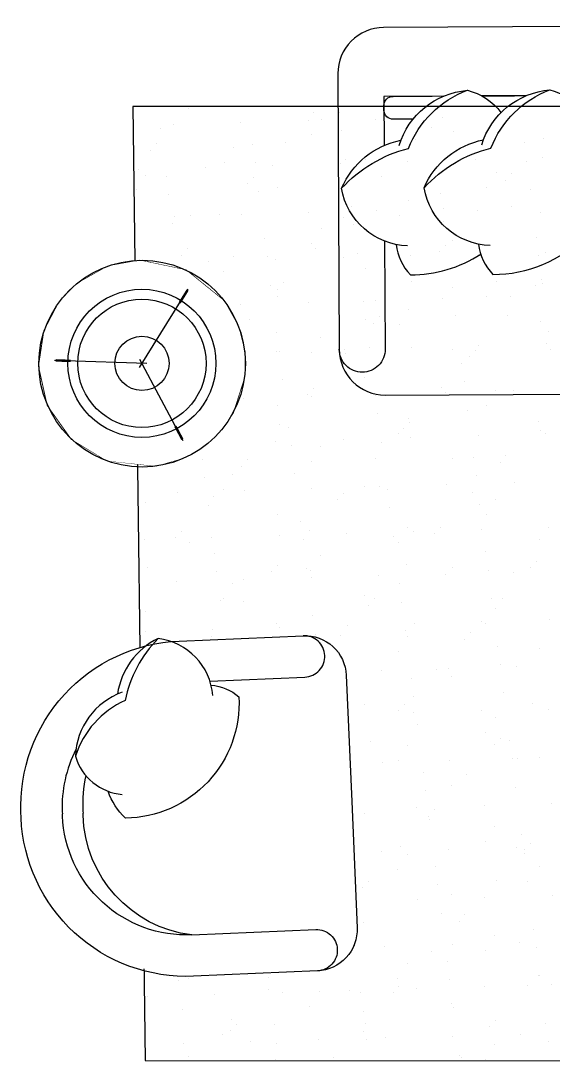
# Model space of a CAD drawing. Extents: x -678889171 to 586587, y -792238163 to 335485.
# Drawn here: x 68420 to 69580, y 64925 to 67190 of the extents above; entities that cross this region are included whole.
import ezdxf

# ---------------------------------------------------------------- set-up
doc = ezdxf.new("R2010")
doc.units = 0
doc.header["$MEASUREMENT"] = 0
doc.set_wipeout_variables(frame=1)
doc.layers.get('0').update_dxf_attribs({"color": 8})
for name, color, linetype in [('9TH-FURN$0$A-SITE-PATT', 252, 'Continuous'), ('9TH-FURN$0$I-EQPM', 252, 'Continuous'), ('9TH-FURN$0$I-FURN-FLOR', 252, 'Continuous'), ('9TH-FURN$0$I-FURN-PATT', 252, 'Continuous'), ('9TH-FURN$0$I-WIPEOUT', 252, 'Continuous')]:
    doc.layers.add(name, color=color, linetype=linetype)

msp = doc.modelspace()

# ---------------------------------------------------------------- linework, layer by layer
for p, q in [((71823.1, 67189.8, 0), (69210.2, 67175.3, 0)), ((69110.7, 67074.8, 0), (69113.6, 66474.8, 0)), ((69214.1, 66375.3, 0), (69714.1, 66377.7, 0))]:
    msp.add_line(p, q)
at = {"elevation": 0}
for points in [[(69118.7, 66825.3, -0.14773), (69264.4, 66911.9, -0.213343), (69392.8, 67038.6, -0.178662)], [(69244.2, 66918.7, -0.306663), (69392.8, 67038.6, -0.173914), (69466.1, 66989.9, -0.173914)], [(69298.5, 66826.2, -0.14773), (69444.2, 66912.8, -0.213343), (69572.5, 67039.5, -0.178662)], [(69424, 66919.6, -0.306663), (69572.5, 67039.5, -0.30633), (69670.5, 66931.1, 0.872847)], [(69341.1, 67025.9), (69210.9, 67025.3), (69211.5, 66918.5, -0.414214)], [(69274.3, 66975.6), (69231.2, 66975.4, -0.414214), (69211.1, 66995.3), (69211, 67005.3, -0.414214), (69230.9, 67025.4)], [(69230.9, 67025.4), (69316.1, 67025.8, -0.414214)], [(69417.2, 66703.8, 0.165541), (69448.4, 66637.8, 0.425989), (69727.8, 66925.6, 0.121523), (69661, 66964.8, -7.115464)], [(69262.6, 66700, -0.356772), (69118.7, 66825.3, -0.249542), (69248, 66929.8, 9.61688)], [(69442.4, 66700.8, -0.356772), (69298.5, 66826.2, -0.249542), (69427.8, 66930.7, 9.61688)], [(69212.5, 66710.2), (69213.6, 66475.3, -0.414214), (69163.9, 66425), (69163.9, 66425, -0.414214), (69113.6, 66474.8)], [(69237.4, 66702.9, 0.165541), (69268.6, 66637, 0.146641), (69421.9, 66682, 0.146641)]]:
    msp.add_lwpolyline(points, format="xyb", dxfattribs=at)
for points in [[(69520.9, 67026.8), (69424.3, 67026.3)], [(69424.3, 67026.3), (69495.9, 67026.7)]]:
    msp.add_lwpolyline(points, dxfattribs=at)
for centre, start, end in [((69210.7, 67075.3, 0), 90.2785, 180.2785), ((69213.6, 66475.3, 0), 180.2785, 270.2785)]:
    msp.add_arc(centre, 100, start, end)
at = {"layer": '9TH-FURN$0$A-SITE-PATT', "extrusion": (0, 0, -1)}
for p, q in [((68541.5, 66617.6, 0), (68609.6, 66655.9, 0)), ((68609.6, 66655.9, 0), (68678.6, 66668.5, 0)), ((68678.6, 66668.5, 0), (68779.1, 66647.5, 0)), ((68779.1, 66647.5, 0), (68863.2, 66579.7, 0)), ((68502.9, 66577, 0), (68541.5, 66617.6, 0)), ((68863.2, 66579.7, 0), (68894.2, 66523.8, 0)), ((68470.8, 66515.5, 0), (68502.9, 66577, 0)), ((68459.1, 66438.1, 0), (68470.8, 66515.5, 0)), ((68894.2, 66523.8, 0), (68907.5, 66469.6, 0)), ((68907.5, 66469.6, 0), (68907.2, 66414.9, 0)), ((68478, 66353, 0), (68459.1, 66438.1, 0)), ((68907.2, 66414.9, 0), (68882.2, 66336.9, 0)), ((68531.1, 66278.5, 0), (68478, 66353, 0)), ((68882.2, 66336.9, 0), (68856.9, 66299.5, 0)), ((68856.9, 66299.5, 0), (68824.6, 66267.9, 0)), ((68607.7, 66231.9, 0), (68531.1, 66278.5, 0)), ((68824.6, 66267.9, 0), (68778, 66239.1, 0)), ((68714, 66220.6, 0), (68607.7, 66231.9, 0)), ((68778, 66239.1, 0), (68714, 66220.6, 0))]:
    msp.add_line(p, q, dxfattribs=at)
at = {"layer": '9TH-FURN$0$I-FURN-FLOR'}
for p, q in [((71939.4, 67003, 0), (68663.6, 67003, 0)), ((68663.6, 67003, 0), (68690.5, 64926.6, 0)), ((68690.5, 64926.6, 0), (71937.1, 64925.3, 0))]:
    msp.add_line(p, q, dxfattribs=at)
at = {"layer": '9TH-FURN$0$I-FURN-PATT'}
for p, q in [((68785.8, 66998.2, 0), (68785.8, 66998.2, 0)), ((69056.5, 66990.5, 0), (69056.5, 66990.5, 0)), ((69113.6, 66990.3, 0), (69113.6, 66990.3, 0)), ((68898.9, 66967.5, 0), (68898.9, 66967.5, 0)), ((69045.8, 66971.8, 0), (69045.8, 66971.8, 0)), ((69074.4, 66975.2, 0), (69074.4, 66975.2, 0)), ((69192.6, 66976, 0), (69192.6, 66976, 0)), ((69339.5, 66980.2, 0), (69339.5, 66980.2, 0)), ((69486.3, 66984.4, 0), (69486.3, 66984.4, 0)), ((68723.7, 66954.8, 0), (68723.7, 66954.8, 0)), ((68752.1, 66963.3, 0), (68752.1, 66963.3, 0)), ((69053.8, 66943.2, 0), (69053.8, 66943.2, 0)), ((69118.7, 66950.6, 0), (69118.7, 66950.6, 0)), ((69314.9, 66958.2, 0), (69314.9, 66958.2, 0)), ((69361.8, 66949.4, 0), (69361.8, 66949.4, 0)), ((68716, 66922.6, 0), (68716, 66922.6, 0)), ((68925.3, 66920.8, 0), (68925.3, 66920.8, 0)), ((68995.5, 66924.4, 0), (68995.5, 66924.4, 0)), ((69279.1, 66930.8, 0), (69279.1, 66930.8, 0)), ((69516.4, 66924.1, 0), (69516.4, 66924.1, 0)), ((69558.6, 66932.6, 0), (69558.6, 66932.6, 0)), ((68703.1, 66908.6, 0), (68703.1, 66908.6, 0)), ((68883.4, 66914.5, 0), (68883.4, 66914.5, 0)), ((69266.2, 66916.8, 0), (69266.2, 66916.8, 0)), ((68862.8, 66882.4, 0), (68862.8, 66882.4, 0)), ((68930.4, 66881.1, 0), (68930.4, 66881.1, 0)), ((68969.1, 66875.4, 0), (68969.1, 66875.4, 0)), ((69115.9, 66879.6, 0), (69115.9, 66879.6, 0)), ((69126.6, 66888.6, 0), (69126.6, 66888.6, 0)), ((69170.7, 66888.6, 0), (69170.7, 66888.6, 0)), ((69262.8, 66883.8, 0), (69262.8, 66883.8, 0)), ((69409.6, 66888, 0), (69409.6, 66888, 0)), ((69521.5, 66884.4, 0), (69521.5, 66884.4, 0)), ((69556.4, 66892.2, 0), (69556.4, 66892.2, 0)), ((68675.4, 66866.9, 0), (68675.4, 66866.9, 0)), ((68692.3, 66853.7, 0), (68692.3, 66853.7, 0)), ((68737, 66851.3, 0), (68737, 66851.3, 0)), ((68822.2, 66871.1, 0), (68822.2, 66871.1, 0)), ((69328.1, 66854.6, 0), (69328.1, 66854.6, 0)), ((69456, 66859.5, 0), (69456, 66859.5, 0)), ((69488.8, 66857.1, 0), (69488.8, 66857.1, 0)), ((68912.8, 66834.9, 0), (68912.8, 66834.9, 0)), ((68925.7, 66848.9, 0), (68925.7, 66848.9, 0)), ((69205.2, 66850.7, 0), (69205.2, 66850.7, 0)), ((69475.9, 66843.1, 0), (69475.9, 66843.1, 0)), ((68671.7, 66821.6, 0), (68671.7, 66821.6, 0)), ((68742, 66811.6, 0), (68742, 66811.6, 0)), ((68938.3, 66819.1, 0), (68938.3, 66819.1, 0)), ((68979.7, 66827.8, 0), (68979.7, 66827.8, 0)), ((69333.2, 66814.9, 0), (69333.2, 66814.9, 0)), ((69435.4, 66827.5, 0), (69435.4, 66827.5, 0)), ((69529.4, 66822.5, 0), (69529.4, 66822.5, 0)), ((69139.8, 66785.1, 0), (69139.8, 66785.1, 0)), ((69265, 66798.7, 0), (69265, 66798.7, 0)), ((69488.1, 66784.9, 0), (69488.1, 66784.9, 0)), ((68753.8, 66763.8, 0), (68753.8, 66763.8, 0)), ((68788.6, 66767, 0), (68788.6, 66767, 0)), ((68851.8, 66768.8, 0), (68851.8, 66768.8, 0)), ((68900.7, 66768.1, 0), (68900.7, 66768.1, 0)), ((69047.5, 66772.3, 0), (69047.5, 66772.3, 0)), ((69122.5, 66761.2, 0), (69122.5, 66761.2, 0)), ((69135.4, 66775.2, 0), (69135.4, 66775.2, 0)), ((69194.4, 66776.5, 0), (69194.4, 66776.5, 0)), ((69244.4, 66766.7, 0), (69244.4, 66766.7, 0)), ((69341.2, 66780.7, 0), (69341.2, 66780.7, 0)), ((69414.9, 66777, 0), (69414.9, 66777, 0)), ((69552.3, 66772.9, 0), (69552.3, 66772.9, 0)), ((68749.9, 66749.6, 0), (68749.9, 66749.6, 0)), ((69073.9, 66737.9, 0), (69073.9, 66737.9, 0)), ((69144.9, 66745.4, 0), (69144.9, 66745.4, 0)), ((69341.1, 66752.9, 0), (69341.1, 66752.9, 0)), ((68951.5, 66715.6, 0), (68951.5, 66715.6, 0)), ((69542.6, 66718.9, 0), (69542.6, 66718.9, 0)), ((68782, 66693.3, 0), (68782, 66693.3, 0)), ((69053.3, 66705.9, 0), (69053.3, 66705.9, 0)), ((69061.5, 66695.1, 0), (69061.5, 66695.1, 0)), ((69345.1, 66701.4, 0), (69345.1, 66701.4, 0)), ((69361.3, 66712.1, 0), (69361.3, 66712.1, 0)), ((68769, 66679.3, 0), (68769, 66679.3, 0)), ((68882.9, 66677.2, 0), (68882.9, 66677.2, 0)), ((68956.5, 66675.9, 0), (68956.5, 66675.9, 0)), ((69122.5, 66673.8, 0), (69122.5, 66673.8, 0)), ((69152.8, 66683.4, 0), (69152.8, 66683.4, 0)), ((69269.4, 66678, 0), (69269.4, 66678, 0)), ((69332.2, 66687.5, 0), (69332.2, 66687.5, 0)), ((69416.2, 66682.2, 0), (69416.2, 66682.2, 0)), ((69547.7, 66679.2, 0), (69547.7, 66679.2, 0)), ((69563, 66686.4, 0), (69563, 66686.4, 0)), ((68682, 66661.1, 0), (68682, 66661.1, 0)), ((68828.8, 66665.3, 0), (68828.8, 66665.3, 0)), ((68975.7, 66669.5, 0), (68975.7, 66669.5, 0)), ((69170.2, 66651.3, 0), (69170.2, 66651.3, 0)), ((69354.3, 66649.4, 0), (69354.3, 66649.4, 0)), ((68763.2, 66646.1, 0), (68763.2, 66646.1, 0)), ((68862.3, 66645.1, 0), (68862.3, 66645.1, 0)), ((69554.8, 66627.7, 0), (69554.8, 66627.7, 0)), ((68691.8, 66616.4, 0), (68691.8, 66616.4, 0)), ((68708, 66613.2, 0), (68708, 66613.2, 0)), ((68768.2, 66606.4, 0), (68768.2, 66606.4, 0)), ((68964.5, 66613.9, 0), (68964.5, 66613.9, 0)), ((68978.7, 66605.6, 0), (68978.7, 66605.6, 0)), ((68991.7, 66619.6, 0), (68991.7, 66619.6, 0)), ((69271.2, 66621.4, 0), (69271.2, 66621.4, 0)), ((69359.4, 66609.7, 0), (69359.4, 66609.7, 0)), ((69455.5, 66622.2, 0), (69455.5, 66622.2, 0)), ((69541.9, 66613.7, 0), (69541.9, 66613.7, 0)), ((69555.6, 66617.2, 0), (69555.6, 66617.2, 0)), ((68671.2, 66584.3, 0), (68671.2, 66584.3, 0)), ((68979.2, 66590.5, 0), (68979.2, 66590.5, 0)), ((69166, 66579.9, 0), (69166, 66579.9, 0)), ((69192.7, 66581.6, 0), (69192.7, 66581.6, 0)), ((69339.5, 66585.8, 0), (69339.5, 66585.8, 0)), ((69434.9, 66590.2, 0), (69434.9, 66590.2, 0)), ((69486.3, 66590, 0), (69486.3, 66590, 0)), ((68752.1, 66568.9, 0), (68752.1, 66568.9, 0)), ((68899, 66573.1, 0), (68899, 66573.1, 0)), ((69045.8, 66577.4, 0), (69045.8, 66577.4, 0)), ((69264.5, 66561.4, 0), (69264.5, 66561.4, 0)), ((68776.1, 66544.4, 0), (68776.1, 66544.4, 0)), ((68917.7, 66539.5, 0), (68917.7, 66539.5, 0)), ((69171.1, 66540.2, 0), (69171.1, 66540.2, 0)), ((69201.4, 66545.8, 0), (69201.4, 66545.8, 0)), ((69367.3, 66547.7, 0), (69367.3, 66547.7, 0)), ((69480.9, 66547.7, 0), (69480.9, 66547.7, 0)), ((69551.8, 66535.6, 0), (69551.8, 66535.6, 0)), ((68788.1, 66529.7, 0), (68788.1, 66529.7, 0)), ((69188.5, 66531.8, 0), (69188.5, 66531.8, 0)), ((69243.9, 66529.4, 0), (69243.9, 66529.4, 0)), ((69568.8, 66513.7, 0), (69568.8, 66513.7, 0)), ((68977.7, 66510.4, 0), (68977.7, 66510.4, 0)), ((69073.4, 66500.6, 0), (69073.4, 66500.6, 0)), ((68830.6, 66465.8, 0), (68830.6, 66465.8, 0)), ((68977.4, 66470.1, 0), (68977.4, 66470.1, 0)), ((68982.7, 66470.7, 0), (68982.7, 66470.7, 0)), ((69052.8, 66468.6, 0), (69052.8, 66468.6, 0)), ((69124.3, 66474.3, 0), (69124.3, 66474.3, 0)), ((69127.4, 66465.8, 0), (69127.4, 66465.8, 0)), ((69179, 66478.2, 0), (69179, 66478.2, 0)), ((69271.1, 66478.5, 0), (69271.1, 66478.5, 0)), ((69360.8, 66474.8, 0), (69360.8, 66474.8, 0)), ((69411.1, 66472.1, 0), (69411.1, 66472.1, 0)), ((69418, 66482.7, 0), (69418, 66482.7, 0)), ((69564.8, 66486.9, 0), (69564.8, 66486.9, 0)), ((69573.9, 66474, 0), (69573.9, 66474, 0)), ((68683.7, 66461.6, 0), (68683.7, 66461.6, 0)), ((68835, 66449.9, 0), (68835, 66449.9, 0)), ((68847.9, 66463.9, 0), (68847.9, 66463.9, 0)), ((69380.5, 66444.2, 0), (69380.5, 66444.2, 0)), ((69398.2, 66458.1, 0), (69398.2, 66458.1, 0)), ((68789.3, 66440.9, 0), (68789.3, 66440.9, 0)), ((68882.3, 66439.9, 0), (68882.3, 66439.9, 0)), ((68794.4, 66401.2, 0), (68794.4, 66401.2, 0)), ((68861.7, 66407.8, 0), (68861.7, 66407.8, 0)), ((68990.6, 66408.7, 0), (68990.6, 66408.7, 0)), ((69169.7, 66414, 0), (69169.7, 66414, 0)), ((69385.6, 66404.5, 0), (69385.6, 66404.5, 0)), ((68691.3, 66379.1, 0), (68691.3, 66379.1, 0)), ((68774, 66383.9, 0), (68774, 66383.9, 0)), ((69044.7, 66376.2, 0), (69044.7, 66376.2, 0)), ((69057.6, 66390.2, 0), (69057.6, 66390.2, 0)), ((69199.3, 66375.7, 0), (69199.3, 66375.7, 0)), ((69337.1, 66392.1, 0), (69337.1, 66392.1, 0)), ((69346.1, 66380, 0), (69346.1, 66380, 0)), ((69455, 66384.9, 0), (69455, 66384.9, 0)), ((69492.9, 66384.2, 0), (69492.9, 66384.2, 0)), ((68758.7, 66363.1, 0), (68758.7, 66363.1, 0)), ((68905.6, 66367.3, 0), (68905.6, 66367.3, 0)), ((68978.6, 66353.2, 0), (68978.6, 66353.2, 0)), ((69052.4, 66371.5, 0), (69052.4, 66371.5, 0)), ((69192.2, 66374.7, 0), (69192.2, 66374.7, 0)), ((69434.4, 66352.9, 0), (69434.4, 66352.9, 0)), ((68802.3, 66339.2, 0), (68802.3, 66339.2, 0)), ((69197.2, 66335, 0), (69197.2, 66335, 0)), ((69393.5, 66342.5, 0), (69393.5, 66342.5, 0)), ((68704.2, 66308.3, 0), (68704.2, 66308.3, 0)), ((68983.7, 66310.2, 0), (68983.7, 66310.2, 0)), ((69263.9, 66324.1, 0), (69263.9, 66324.1, 0)), ((69267.3, 66316.5, 0), (69267.3, 66316.5, 0)), ((69546.8, 66318.4, 0), (69546.8, 66318.4, 0)), ((68691.3, 66294.3, 0), (68691.3, 66294.3, 0)), ((68787.6, 66292.4, 0), (68787.6, 66292.4, 0)), ((69003.9, 66305.1, 0), (69003.9, 66305.1, 0)), ((69243.3, 66292.1, 0), (69243.3, 66292.1, 0)), ((69254.4, 66302.5, 0), (69254.4, 66302.5, 0)), ((69416.2, 66287.8, 0), (69416.2, 66287.8, 0)), ((69551.3, 66298.3, 0), (69551.3, 66298.3, 0)), ((69563.1, 66292, 0), (69563.1, 66292, 0)), ((68682, 66266.7, 0), (68682, 66266.7, 0)), ((68828.9, 66270.9, 0), (68828.9, 66270.9, 0)), ((68975.7, 66275.1, 0), (68975.7, 66275.1, 0)), ((69008.9, 66265.5, 0), (69008.9, 66265.5, 0)), ((69072.9, 66263.3, 0), (69072.9, 66263.3, 0)), ((69122.6, 66279.4, 0), (69122.6, 66279.4, 0)), ((69205.2, 66273, 0), (69205.2, 66273, 0)), ((69269.4, 66283.6, 0), (69269.4, 66283.6, 0)), ((69477, 66242.8, 0), (69477, 66242.8, 0)), ((68815.5, 66235.6, 0), (68815.5, 66235.6, 0)), ((68901, 66220.6, 0), (68901, 66220.6, 0)), ((68913.9, 66234.6, 0), (68913.9, 66234.6, 0)), ((69052.3, 66231.3, 0), (69052.3, 66231.3, 0)), ((69193.4, 66236.5, 0), (69193.4, 66236.5, 0)), ((69360.2, 66237.5, 0), (69360.2, 66237.5, 0)), ((69406.7, 66238.9, 0), (69406.7, 66238.9, 0)), ((69464.1, 66228.8, 0), (69464.1, 66228.8, 0)), ((68820.6, 66196, 0), (68820.6, 66196, 0)), ((68881.8, 66202.6, 0), (68881.8, 66202.6, 0)), ((69016.8, 66203.5, 0), (69016.8, 66203.5, 0)), ((69411.8, 66199.3, 0), (69411.8, 66199.3, 0)), ((69054.2, 66172.1, 0), (69054.2, 66172.1, 0)), ((69169.2, 66176.7, 0), (69169.2, 66176.7, 0)), ((69201, 66176.3, 0), (69201, 66176.3, 0)), ((69347.9, 66180.5, 0), (69347.9, 66180.5, 0)), ((69494.7, 66184.7, 0), (69494.7, 66184.7, 0)), ((68760.5, 66163.6, 0), (68760.5, 66163.6, 0)), ((68840, 66154.6, 0), (68840, 66154.6, 0)), ((68861.2, 66170.5, 0), (68861.2, 66170.5, 0)), ((68907.3, 66167.8, 0), (68907.3, 66167.8, 0)), ((69123.6, 66160.9, 0), (69123.6, 66160.9, 0)), ((69218.4, 66169.4, 0), (69218.4, 66169.4, 0)), ((69403.1, 66162.7, 0), (69403.1, 66162.7, 0)), ((68690.8, 66141.8, 0), (68690.8, 66141.8, 0)), ((68828.5, 66134, 0), (68828.5, 66134, 0)), ((69110.7, 66146.9, 0), (69110.7, 66146.9, 0)), ((69223.4, 66129.8, 0), (69223.4, 66129.8, 0)), ((69419.7, 66137.3, 0), (69419.7, 66137.3, 0)), ((69454.5, 66147.6, 0), (69454.5, 66147.6, 0)), ((68978.1, 66115.9, 0), (68978.1, 66115.9, 0)), ((69433.9, 66115.6, 0), (69433.9, 66115.6, 0)), ((69030, 66099.9, 0), (69030, 66099.9, 0)), ((69049.7, 66080.8, 0), (69049.7, 66080.8, 0)), ((69263.4, 66086.8, 0), (69263.4, 66086.8, 0)), ((69333.3, 66087.2, 0), (69333.3, 66087.2, 0)), ((69422.8, 66082, 0), (69422.8, 66082, 0)), ((69569.7, 66086.2, 0), (69569.7, 66086.2, 0)), ((68688.6, 66060.9, 0), (68688.6, 66060.9, 0)), ((68757.3, 66065, 0), (68757.3, 66065, 0)), ((68770.2, 66079, 0), (68770.2, 66079, 0)), ((68835.5, 66065.1, 0), (68835.5, 66065.1, 0)), ((68982.3, 66069.3, 0), (68982.3, 66069.3, 0)), ((69035.1, 66060.2, 0), (69035.1, 66060.2, 0)), ((69129.2, 66073.5, 0), (69129.2, 66073.5, 0)), ((69231.3, 66067.8, 0), (69231.3, 66067.8, 0)), ((69276, 66077.7, 0), (69276, 66077.7, 0)), ((69320.4, 66073.2, 0), (69320.4, 66073.2, 0)), ((69550.8, 66061, 0), (69550.8, 66061, 0)), ((68787.1, 66055.1, 0), (68787.1, 66055.1, 0)), ((69242.8, 66054.8, 0), (69242.8, 66054.8, 0)), ((68841.7, 66030.4, 0), (68841.7, 66030.4, 0)), ((69072.4, 66026.1, 0), (69072.4, 66026.1, 0)), ((69432.9, 66033.7, 0), (69432.9, 66033.7, 0)), ((69543, 66013.5, 0), (69543, 66013.5, 0)), ((68696.2, 65998.9, 0), (68696.2, 65998.9, 0)), ((68846.8, 65990.7, 0), (68846.8, 65990.7, 0)), ((68967, 65991.3, 0), (68967, 65991.3, 0)), ((68979.9, 66005.3, 0), (68979.9, 66005.3, 0)), ((69043, 65998.3, 0), (69043, 65998.3, 0)), ((69051.8, 65994, 0), (69051.8, 65994, 0)), ((69259.4, 66007.1, 0), (69259.4, 66007.1, 0)), ((69359.7, 66000.2, 0), (69359.7, 66000.2, 0)), ((69437.9, 65994, 0), (69437.9, 65994, 0)), ((69530.1, 65999.5, 0), (69530.1, 65999.5, 0)), ((68758.8, 65968.7, 0), (68758.8, 65968.7, 0)), ((68905.6, 65972.9, 0), (68905.6, 65972.9, 0)), ((69052.5, 65977.1, 0), (69052.5, 65977.1, 0)), ((69199.3, 65981.4, 0), (69199.3, 65981.4, 0)), ((69346.2, 65985.6, 0), (69346.2, 65985.6, 0)), ((69493, 65989.8, 0), (69493, 65989.8, 0)), ((68881.3, 65965.3, 0), (68881.3, 65965.3, 0)), ((69244.6, 65964.2, 0), (69244.6, 65964.2, 0)), ((68854.7, 65928.8, 0), (68854.7, 65928.8, 0)), ((68860.7, 65933.2, 0), (68860.7, 65933.2, 0)), ((68905.9, 65925.2, 0), (68905.9, 65925.2, 0)), ((69168.7, 65939.4, 0), (69168.7, 65939.4, 0)), ((69189.6, 65931.6, 0), (69189.6, 65931.6, 0)), ((69249.6, 65924.5, 0), (69249.6, 65924.5, 0)), ((69445.9, 65932.1, 0), (69445.9, 65932.1, 0)), ((69469.1, 65933.4, 0), (69469.1, 65933.4, 0)), ((68690.3, 65904.5, 0), (68690.3, 65904.5, 0)), ((69176.7, 65917.6, 0), (69176.7, 65917.6, 0)), ((69454, 65910.3, 0), (69454, 65910.3, 0)), ((68977.6, 65878.6, 0), (68977.6, 65878.6, 0)), ((69056.2, 65894.7, 0), (69056.2, 65894.7, 0)), ((69277.8, 65878.3, 0), (69277.8, 65878.3, 0)), ((69424.6, 65882.5, 0), (69424.6, 65882.5, 0)), ((69433.4, 65878.3, 0), (69433.4, 65878.3, 0)), ((69571.4, 65886.7, 0), (69571.4, 65886.7, 0)), ((68690.4, 65861.4, 0), (68690.4, 65861.4, 0)), ((68837.2, 65865.6, 0), (68837.2, 65865.6, 0)), ((68984.1, 65869.8, 0), (68984.1, 65869.8, 0)), ((69061.3, 65855, 0), (69061.3, 65855, 0)), ((69130.9, 65874.1, 0), (69130.9, 65874.1, 0)), ((69257.5, 65862.6, 0), (69257.5, 65862.6, 0)), ((69399.3, 65857.8, 0), (69399.3, 65857.8, 0)), ((68823.2, 65835.7, 0), (68823.2, 65835.7, 0)), ((68836.2, 65849.7, 0), (68836.2, 65849.7, 0)), ((69115.7, 65851.5, 0), (69115.7, 65851.5, 0)), ((69262.9, 65849.5, 0), (69262.9, 65849.5, 0)), ((69386.4, 65843.8, 0), (69386.4, 65843.8, 0)), ((68786.6, 65817.8, 0), (68786.6, 65817.8, 0)), ((68867.9, 65825.2, 0), (68867.9, 65825.2, 0)), ((69242.3, 65817.5, 0), (69242.3, 65817.5, 0)), ((69459.1, 65828.5, 0), (69459.1, 65828.5, 0)), ((69550.3, 65823.7, 0), (69550.3, 65823.7, 0)), ((69069.2, 65793, 0), (69069.2, 65793, 0)), ((69071.9, 65788.8, 0), (69071.9, 65788.8, 0)), ((69464.1, 65788.8, 0), (69464.1, 65788.8, 0)), ((68762.2, 65769.6, 0), (68762.2, 65769.6, 0)), ((68873, 65785.5, 0), (68873, 65785.5, 0)), ((68912.2, 65767.1, 0), (68912.2, 65767.1, 0)), ((69045.9, 65775.9, 0), (69045.9, 65775.9, 0)), ((69059.1, 65771.3, 0), (69059.1, 65771.3, 0)), ((69205.9, 65775.5, 0), (69205.9, 65775.5, 0)), ((69325.4, 65777.8, 0), (69325.4, 65777.8, 0)), ((69352.8, 65779.7, 0), (69352.8, 65779.7, 0)), ((69499.6, 65784, 0), (69499.6, 65784, 0)), ((68765.4, 65762.9, 0), (68765.4, 65762.9, 0)), ((69032.9, 65762, 0), (69032.9, 65762, 0)), ((69051.3, 65756.7, 0), (69051.3, 65756.7, 0)), ((69270.8, 65759, 0), (69270.8, 65759, 0)), ((69359.2, 65762.9, 0), (69359.2, 65762.9, 0)), ((68880.8, 65728, 0), (68880.8, 65728, 0)), ((68880.9, 65723.5, 0), (68880.9, 65723.5, 0)), ((69275.8, 65719.3, 0), (69275.8, 65719.3, 0)), ((69472, 65726.8, 0), (69472, 65726.8, 0)), ((68684.7, 65716, 0), (68684.7, 65716, 0)), ((68860.2, 65695.9, 0), (68860.2, 65695.9, 0)), ((68971.9, 65695.9, 0), (68971.9, 65695.9, 0)), ((69168.2, 65702.1, 0), (69168.2, 65702.1, 0)), ((69255.6, 65702.2, 0), (69255.6, 65702.2, 0)), ((69535.1, 65704.1, 0), (69535.1, 65704.1, 0)), ((68692.4, 65694, 0), (68692.4, 65694, 0)), ((68982.4, 65674.9, 0), (68982.4, 65674.9, 0)), ((69082.4, 65689.5, 0), (69082.4, 65689.5, 0)), ((69129.2, 65679.1, 0), (69129.2, 65679.1, 0)), ((69242.6, 65688.2, 0), (69242.6, 65688.2, 0)), ((69276.1, 65683.4, 0), (69276.1, 65683.4, 0)), ((69422.9, 65687.6, 0), (69422.9, 65687.6, 0)), ((69569.7, 65691.8, 0), (69569.7, 65691.8, 0)), ((68688.7, 65666.5, 0), (68688.7, 65666.5, 0)), ((68689.8, 65667.2, 0), (68689.8, 65667.2, 0)), ((68692.6, 65654, 0), (68692.6, 65654, 0)), ((68835.5, 65670.7, 0), (68835.5, 65670.7, 0)), ((69283.7, 65657.3, 0), (69283.7, 65657.3, 0)), ((69453.5, 65673, 0), (69453.5, 65673, 0)), ((68977.1, 65641.3, 0), (68977.1, 65641.3, 0)), ((69087.5, 65649.8, 0), (69087.5, 65649.8, 0)), ((69432.9, 65641, 0), (69432.9, 65641, 0)), ((69465.3, 65628.5, 0), (69465.3, 65628.5, 0)), ((68889.2, 65606.3, 0), (68889.2, 65606.3, 0)), ((68894.1, 65620, 0), (68894.1, 65620, 0)), ((68902.1, 65620.3, 0), (68902.1, 65620.3, 0)), ((69181.6, 65622.2, 0), (69181.6, 65622.2, 0)), ((69262.4, 65612.2, 0), (69262.4, 65612.2, 0)), ((69452.3, 65614.5, 0), (69452.3, 65614.5, 0)), ((69485.3, 65623.3, 0), (69485.3, 65623.3, 0)), ((69095.4, 65587.8, 0), (69095.4, 65587.8, 0)), ((69490.3, 65583.6, 0), (69490.3, 65583.6, 0)), ((69501.3, 65584.5, 0), (69501.3, 65584.5, 0)), ((69549.8, 65586.4, 0), (69549.8, 65586.4, 0)), ((68767.1, 65563.4, 0), (68767.1, 65563.4, 0)), ((68786.1, 65580.5, 0), (68786.1, 65580.5, 0)), ((68899.2, 65580.3, 0), (68899.2, 65580.3, 0)), ((68914, 65567.6, 0), (68914, 65567.6, 0)), ((69060.8, 65571.8, 0), (69060.8, 65571.8, 0)), ((69207.7, 65576.1, 0), (69207.7, 65576.1, 0)), ((69241.8, 65580.2, 0), (69241.8, 65580.2, 0)), ((69354.5, 65580.3, 0), (69354.5, 65580.3, 0)), ((68705.8, 65550.5, 0), (68705.8, 65550.5, 0)), ((68828.2, 65540.3, 0), (68828.2, 65540.3, 0)), ((69071.4, 65551.5, 0), (69071.4, 65551.5, 0)), ((69111.8, 65546.6, 0), (69111.8, 65546.6, 0)), ((69296.9, 65553.8, 0), (69296.9, 65553.8, 0)), ((69391.3, 65548.5, 0), (69391.3, 65548.5, 0)), ((68907.1, 65518.3, 0), (68907.1, 65518.3, 0)), ((69050.8, 65519.4, 0), (69050.8, 65519.4, 0)), ((69098.9, 65532.6, 0), (69098.9, 65532.6, 0)), ((69358.7, 65525.6, 0), (69358.7, 65525.6, 0)), ((69498.2, 65521.6, 0), (69498.2, 65521.6, 0)), ((68710.9, 65510.8, 0), (68710.9, 65510.8, 0)), ((69302, 65514.1, 0), (69302, 65514.1, 0)), ((68880.3, 65490.7, 0), (68880.3, 65490.7, 0)), ((69108.6, 65484.3, 0), (69108.6, 65484.3, 0)), ((69135.8, 65473.3, 0), (69135.8, 65473.3, 0)), ((69282.7, 65477.5, 0), (69282.7, 65477.5, 0)), ((69321.5, 65472.9, 0), (69321.5, 65472.9, 0)), ((69429.5, 65481.7, 0), (69429.5, 65481.7, 0)), ((69576.3, 65486, 0), (69576.3, 65486, 0)), ((68695.3, 65460.6, 0), (68695.3, 65460.6, 0)), ((68718.8, 65448.8, 0), (68718.8, 65448.8, 0)), ((68745.5, 65450.7, 0), (68745.5, 65450.7, 0)), ((68758.4, 65464.7, 0), (68758.4, 65464.7, 0)), ((68842.1, 65464.9, 0), (68842.1, 65464.9, 0)), ((68859.7, 65458.6, 0), (68859.7, 65458.6, 0)), ((68989, 65469.1, 0), (68989, 65469.1, 0)), ((69037.9, 65466.6, 0), (69037.9, 65466.6, 0)), ((69167.7, 65464.8, 0), (69167.7, 65464.8, 0)), ((69308.6, 65458.9, 0), (69308.6, 65458.9, 0)), ((69309.9, 65452.1, 0), (69309.9, 65452.1, 0)), ((68689.3, 65429.9, 0), (68689.3, 65429.9, 0)), ((69113.7, 65444.6, 0), (69113.7, 65444.6, 0)), ((69453, 65435.7, 0), (69453, 65435.7, 0)), ((68920.3, 65414.8, 0), (68920.3, 65414.8, 0)), ((68976.6, 65404, 0), (68976.6, 65404, 0)), ((69432.4, 65403.7, 0), (69432.4, 65403.7, 0)), ((69511.5, 65418.1, 0), (69511.5, 65418.1, 0)), ((68968.1, 65391, 0), (68968.1, 65391, 0)), ((69121.6, 65382.6, 0), (69121.6, 65382.6, 0)), ((69206, 65381.1, 0), (69206, 65381.1, 0)), ((69247.6, 65392.9, 0), (69247.6, 65392.9, 0)), ((69352.8, 65385.3, 0), (69352.8, 65385.3, 0)), ((69499.6, 65389.6, 0), (69499.6, 65389.6, 0)), ((69518.3, 65385.2, 0), (69518.3, 65385.2, 0)), ((69531.2, 65399.2, 0), (69531.2, 65399.2, 0)), ((68765.4, 65368.5, 0), (68765.4, 65368.5, 0)), ((68912.3, 65372.7, 0), (68912.3, 65372.7, 0)), ((68925.4, 65375.1, 0), (68925.4, 65375.1, 0)), ((68955.2, 65377, 0), (68955.2, 65377, 0)), ((69059.1, 65376.9, 0), (69059.1, 65376.9, 0)), ((69261.9, 65374.9, 0), (69261.9, 65374.9, 0)), ((69516.5, 65378.4, 0), (69516.5, 65378.4, 0)), ((68732, 65345.3, 0), (68732, 65345.3, 0)), ((68785.6, 65343.2, 0), (68785.6, 65343.2, 0)), ((69241.3, 65342.9, 0), (69241.3, 65342.9, 0)), ((69323.1, 65348.6, 0), (69323.1, 65348.6, 0)), ((69549.3, 65349.1, 0), (69549.3, 65349.1, 0)), ((68894.2, 65311, 0), (68894.2, 65311, 0)), ((68933.3, 65313.1, 0), (68933.3, 65313.1, 0)), ((69070.9, 65314.2, 0), (69070.9, 65314.2, 0)), ((69177.8, 65317.3, 0), (69177.8, 65317.3, 0)), ((69457.3, 65319.1, 0), (69457.3, 65319.1, 0)), ((69524.4, 65316.4, 0), (69524.4, 65316.4, 0)), ((68737, 65305.6, 0), (68737, 65305.6, 0)), ((69164.9, 65303.3, 0), (69164.9, 65303.3, 0)), ((69328.2, 65308.9, 0), (69328.2, 65308.9, 0)), ((69358.2, 65288.3, 0), (69358.2, 65288.3, 0)), ((68990.7, 65269.6, 0), (68990.7, 65269.6, 0)), ((69050.3, 65282.1, 0), (69050.3, 65282.1, 0)), ((69134.8, 65279.1, 0), (69134.8, 65279.1, 0)), ((69137.6, 65273.8, 0), (69137.6, 65273.8, 0)), ((69284.4, 65278, 0), (69284.4, 65278, 0)), ((69431.2, 65282.3, 0), (69431.2, 65282.3, 0)), ((69578.1, 65286.5, 0), (69578.1, 65286.5, 0)), ((68697, 65261.2, 0), (68697, 65261.2, 0)), ((68745, 65243.6, 0), (68745, 65243.6, 0)), ((68843.9, 65265.4, 0), (68843.9, 65265.4, 0)), ((68879.8, 65253.4, 0), (68879.8, 65253.4, 0)), ((69336.1, 65246.9, 0), (69336.1, 65246.9, 0)), ((69387.5, 65243.6, 0), (69387.5, 65243.6, 0)), ((68811.4, 65221.4, 0), (68811.4, 65221.4, 0)), ((68824.4, 65235.4, 0), (68824.4, 65235.4, 0)), ((68859.2, 65221.3, 0), (68859.2, 65221.3, 0)), ((69103.9, 65237.2, 0), (69103.9, 65237.2, 0)), ((69139.9, 65239.4, 0), (69139.9, 65239.4, 0)), ((69167.2, 65227.5, 0), (69167.2, 65227.5, 0)), ((69374.6, 65229.6, 0), (69374.6, 65229.6, 0)), ((68946.5, 65209.5, 0), (68946.5, 65209.5, 0)), ((69452.5, 65198.4, 0), (69452.5, 65198.4, 0)), ((69537.6, 65212.9, 0), (69537.6, 65212.9, 0)), ((68688.7, 65192.6, 0), (68688.7, 65192.6, 0)), ((69147.8, 65177.4, 0), (69147.8, 65177.4, 0)), ((69212.6, 65175.3, 0), (69212.6, 65175.3, 0)), ((69359.4, 65179.5, 0), (69359.4, 65179.5, 0)), ((69506.2, 65183.7, 0), (69506.2, 65183.7, 0)), ((68750.4, 65155.3, 0), (68750.4, 65155.3, 0)), ((68772, 65162.6, 0), (68772, 65162.6, 0)), ((68918.9, 65166.9, 0), (68918.9, 65166.9, 0)), ((68951.6, 65169.9, 0), (68951.6, 65169.9, 0)), ((68976.1, 65166.7, 0), (68976.1, 65166.7, 0)), ((69034.1, 65161.7, 0), (69034.1, 65161.7, 0)), ((69065.7, 65171.1, 0), (69065.7, 65171.1, 0)), ((69313.6, 65163.5, 0), (69313.6, 65163.5, 0)), ((69431.9, 65166.4, 0), (69431.9, 65166.4, 0)), ((69542.7, 65173.2, 0), (69542.7, 65173.2, 0)), ((68758.2, 65140, 0), (68758.2, 65140, 0)), ((69021.1, 65147.7, 0), (69021.1, 65147.7, 0)), ((69261.4, 65137.6, 0), (69261.4, 65137.6, 0)), ((69349.3, 65143.3, 0), (69349.3, 65143.3, 0)), ((68959.5, 65107.9, 0), (68959.5, 65107.9, 0)), ((69548.8, 65111.8, 0), (69548.8, 65111.8, 0)), ((69550.6, 65111.2, 0), (69550.6, 65111.2, 0)), ((68763.2, 65100.4, 0), (68763.2, 65100.4, 0)), ((68785, 65105.9, 0), (68785, 65105.9, 0)), ((69240.8, 65105.6, 0), (69240.8, 65105.6, 0)), ((69243.8, 65088, 0), (69243.8, 65088, 0)), ((69354.4, 65103.7, 0), (69354.4, 65103.7, 0)), ((69429.5, 65087.3, 0), (69429.5, 65087.3, 0)), ((69523.3, 65089.8, 0), (69523.3, 65089.8, 0)), ((69576.4, 65091.6, 0), (69576.4, 65091.6, 0)), ((68695.3, 65066.3, 0), (68695.3, 65066.3, 0)), ((68842.2, 65070.5, 0), (68842.2, 65070.5, 0)), ((68960.1, 65081.6, 0), (68960.1, 65081.6, 0)), ((68989, 65074.7, 0), (68989, 65074.7, 0)), ((69070.3, 65076.9, 0), (69070.3, 65076.9, 0)), ((69135.9, 65078.9, 0), (69135.9, 65078.9, 0)), ((69161, 65073.8, 0), (69161, 65073.8, 0)), ((69230.8, 65074, 0), (69230.8, 65074, 0)), ((69282.7, 65083.1, 0), (69282.7, 65083.1, 0)), ((69049.7, 65044.8, 0), (69049.7, 65044.8, 0)), ((69357.7, 65051, 0), (69357.7, 65051, 0)), ((69362.3, 65041.7, 0), (69362.3, 65041.7, 0)), ((68771.1, 65038.4, 0), (68771.1, 65038.4, 0)), ((69166.1, 65034.2, 0), (69166.1, 65034.2, 0)), ((68879.3, 65016.1, 0), (68879.3, 65016.1, 0)), ((68890.3, 65006.1, 0), (68890.3, 65006.1, 0)), ((68972.7, 65004.3, 0), (68972.7, 65004.3, 0)), ((69169.8, 65007.9, 0), (69169.8, 65007.9, 0)), ((69440.5, 65000.2, 0), (69440.5, 65000.2, 0)), ((69453.5, 65014.2, 0), (69453.5, 65014.2, 0)), ((69563.8, 65007.6, 0), (69563.8, 65007.6, 0)), ((68858.7, 64984, 0), (68858.7, 64984, 0)), ((68877.4, 64992.1, 0), (68877.4, 64992.1, 0)), ((69067.5, 64971.6, 0), (69067.5, 64971.6, 0)), ((69166.6, 64990.2, 0), (69166.6, 64990.2, 0)), ((69174, 64972.2, 0), (69174, 64972.2, 0)), ((69214.3, 64975.8, 0), (69214.3, 64975.8, 0)), ((69361.2, 64980, 0), (69361.2, 64980, 0)), ((69508, 64984.3, 0), (69508, 64984.3, 0)), ((68773.8, 64963.2, 0), (68773.8, 64963.2, 0)), ((68920.6, 64967.4, 0), (68920.6, 64967.4, 0)), ((68977.7, 64964.6, 0), (68977.7, 64964.6, 0)), ((69451.9, 64961.1, 0), (69451.9, 64961.1, 0)), ((69568.9, 64968, 0), (69568.9, 64968, 0)), ((68784.4, 64934.8, 0), (68784.4, 64934.8, 0)), ((68975.6, 64929.4, 0), (68975.6, 64929.4, 0)), ((69100, 64932.3, 0), (69100, 64932.3, 0)), ((69375.5, 64938.1, 0), (69375.5, 64938.1, 0)), ((69379.5, 64934.2, 0), (69379.5, 64934.2, 0)), ((69431.3, 64929.1, 0), (69431.3, 64929.1, 0))]:
    msp.add_line(p, q, dxfattribs=at)

# ---------------------------------------------------------------- next in the draw order: wipeouts: each hides what was drawn before it
for points in [[(68714, 66220.6), (68607.7, 66231.9), (68531.1, 66278.5), (68478, 66353), (68459.1, 66438.1), (68470.8, 66515.5), (68502.9, 66577), (68541.5, 66617.6), (68609.6, 66655.9), (68678.6, 66668.5), (68779.1, 66647.5), (68863.2, 66579.7), (68894.2, 66523.8), (68907.5, 66469.6), (68907.2, 66414.9), (68882.2, 66336.9), (68856.9, 66299.5), (68824.6, 66267.9), (68778, 66239.1)], [(68796, 65110.2), (69066.3, 65121.8), (69105, 65132.4), (69129.7, 65151.9), (69148.1, 65183.9), (69152.5, 65215.7), (69128.9, 65765.2), (69118.8, 65803.1), (69099.8, 65827.8), (69060.9, 65848.7), (69035, 65851.4), (68747.3, 65838.6), (68718.9, 65845.2), (68692.9, 65829.4), (68606, 65795.3), (68514.5, 65723.3), (68446.3, 65616), (68419.9, 65464), (68443.1, 65343.3), (68536.7, 65204.8), (68659.3, 65130.8)]]:
    msp.add_wipeout(points).translate(0, 0, 0).dxf.layer = '9TH-FURN$0$I-WIPEOUT'

# ---------------------------------------------------------------- next in the draw order: linework, layer by layer
at = {"elevation": 0}
for points in [[(69140.7, 65490.4), (69152.5, 65215.7, -0.414214), (69066.3, 65121.8), (68796, 65110.2, -0.414214), (68420.2, 65455), (68420, 65459.5), (68419.9, 65464, -0.414214), (68764.7, 65839.8), (69035, 65851.4, -0.414214), (69128.9, 65765.2), (69140.7, 65490.4)], [(68718.9, 65845.2, 0.14773), (68647.2, 65710.3, 0.213343), (68538.6, 65589.2, 0.178662)], [(68838, 65721, 0.356772), (68718.9, 65845.2, 0.249542), (68630.4, 65724.3, -9.61688)], [(68831.7, 65752.4), (69038.8, 65761.3, 0.414214), (69081.9, 65808.3), (69081.9, 65808.3, 0.414214), (69035, 65851.4)], [(68834.3, 65743.6, -0.165541), (68895, 65718.3, -0.425989), (68647.8, 65454.3, -0.121523), (68609.7, 65512.8, 7.115464)], [(68640.2, 65728.2, 0.306663), (68538.6, 65589.2, 0.30633), (68640.4, 65505.7, -0.872847)], [(68539.8, 65603.6, 0.130591), (68509.9, 65467.9), (68510.1, 65463.4)], [(68561.4, 65547, 0.072384), (68555, 65469.8), (68555.2, 65465.3)], [(68792.2, 65200.2, -0.414214), (68510.3, 65458.9), (68510.1, 65463.4)], [(68792.2, 65200.2, -0.372719), (68555.4, 65460.8), (68555.2, 65465.3)], [(68792.2, 65200.2), (69062.4, 65211.8, -0.414214), (69109.4, 65168.7), (69109.4, 65168.7, -0.414214), (69066.3, 65121.8)]]:
    msp.add_lwpolyline(points, format="xyb", dxfattribs=at)
msp.add_circle((68684, 66443.6, 0), 225)

# ---------------------------------------------------------------- next in the draw order: wipeouts: each hides what was drawn before it
msp.add_wipeout([(68522.4, 66449.8), (68522.9, 66429.5), (68526, 66409.5), (68531.6, 66390), (68539.6, 66371.4), (68549.9, 66354), (68562.3, 66337.9), (68576.5, 66323.5), (68592.5, 66311.1), (68609.9, 66300.7), (68628.5, 66292.6), (68647.9, 66286.9), (68667.9, 66283.7), (68688.1, 66283), (68708.3, 66284.8), (68728.1, 66289.2), (68747.2, 66296), (68765.2, 66305.1), (68782, 66316.5), (68797.3, 66329.8), (68810.7, 66345), (68822.1, 66361.7), (68831.4, 66379.7), (68838.3, 66398.8), (68842.8, 66418.5), (68844.7, 66438.7), (68844.2, 66458.9), (68841, 66478.9), (68835.5, 66498.4), (68827.5, 66517), (68817.2, 66534.5), (68804.8, 66550.5), (68790.6, 66564.9), (68774.6, 66577.3), (68757.2, 66587.7), (68738.6, 66595.8), (68719.2, 66601.5), (68699.2, 66604.7), (68679, 66605.4), (68658.8, 66603.6), (68639, 66599.2), (68619.9, 66592.4), (68601.9, 66583.3), (68585.1, 66571.9), (68569.8, 66558.6), (68556.4, 66543.4), (68545, 66526.7), (68535.7, 66508.7), (68528.8, 66489.7), (68524.3, 66469.9)]).translate(0, 0, 0).dxf.layer = '9TH-FURN$0$I-WIPEOUT'

# ---------------------------------------------------------------- next in the draw order: linework, layer by layer
for radius in [161.3, 139.8, 139.8]:
    msp.add_circle((68683.5, 66444.2, 0), radius)
at = {"layer": '9TH-FURN$0$I-EQPM'}
for p, q in [((68677.9, 66435.1, 0), (68784.3, 66605.7, 0)), ((68677.9, 66435.1, 0), (68784.3, 66605.7, 0)), ((68694.3, 66443.8, 0), (68493.3, 66450.7, 0)), ((68694.3, 66443.8, 0), (68493.3, 66450.7, 0)), ((68678.5, 66453.7, 0), (68773, 66276.2, 0)), ((68678.5, 66453.7, 0), (68773, 66276.2, 0))]:
    msp.add_line(p, q, dxfattribs=at)
at = {"layer": '9TH-FURN$0$I-EQPM', "const_width": 5.38, "elevation": 0}
for points in [[(68765.7, 66575.8), (68783, 66603.6)], [(68765.7, 66575.8), (68783, 66603.6)], [(68528.5, 66449.5), (68495.8, 66450.7)], [(68528.5, 66449.5), (68495.8, 66450.7)], [(68756.5, 66307.3), (68771.8, 66278.4)], [(68756.5, 66307.3), (68771.8, 66278.4)]]:
    msp.add_lwpolyline(points, dxfattribs=at)
at = {"layer": '9TH-FURN$0$I-EQPM'}
msp.add_circle((68683.5, 66444.2, 0), 59.1, dxfattribs=at)
msp.add_circle((68683.5, 66444.2, 0), 59.1, dxfattribs=at)

doc.saveas('drawing.dxf')
